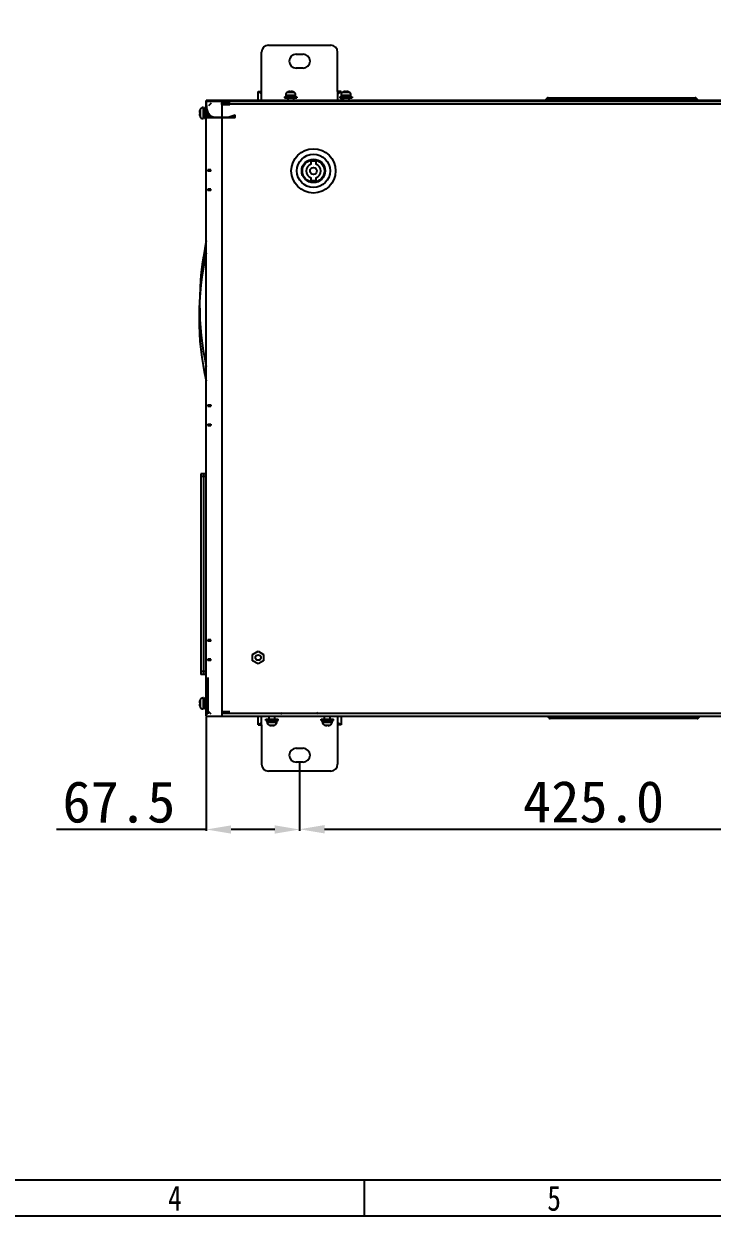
# Model space of a CAD drawing. Header units: millimetres. Extents: x 2423 to 7028, y 909 to 2460.
# Drawn here: x 5685 to 6182, y 909 to 1771 of the extents above; entities that cross this region are included whole.
import ezdxf
from ezdxf.enums import TextEntityAlignment as Align

# ---------------------------------------------------------------- set-up
doc = ezdxf.new("R2010")
doc.units = ezdxf.units.MM
doc.layers.add('DIM', color=2, linetype='Continuous')
doc.styles.get("Standard").update_dxf_attribs({"font": ''})
doc.styles.get('Standard').set_extended_font_data('SimSun')
doc.dimstyles.get("Standard").update_dxf_attribs({"dimscale": 6, "dimtxt": 5, "dimasz": 3, "dimexe": 0.18, "dimexo": 0.0625, "dimgap": 0.8, "dimtad": 1, "dimtoh": 1, "dimdec": 1, "dimzin": 0, "dimdsep": 46, "dimtxsty": 'Standard', "dimcen": 0.09, "dimclrd": 256, "dimclre": 256, "dimclrt": 256, "dimadec": 0, "dimazin": 2, "dimtfac": 1, "dimtdec": 1, "dimtofl": 0, "dimtmove": 0, "dimatfit": 3, "dimfxl": 0, "dimtolj": 1, "dimtzin": 0, "dimarcsym": 0})

# ---------------------------------------------------------------- blocks, each defined once
blk = doc.blocks.new('3')
at = {"color": 2}
blk.add_line((7310.12, 123.22), (7310.12, 147.22), dxfattribs=at)
for points in [[(6302.12, 123.22), (6302.12, 1548.82), (8318.12, 1548.82), (8318.12, 123.22)], [(6422.12, 147.22), (6422.12, 1524.82), (8294.12, 1524.82), (8294.12, 147.22)]]:
    blk.add_lwpolyline(points, close=True, dxfattribs=at)
at = {"color": 2, "width": 0.8}
for s, p in [('4', (7184.12, 135.22)), ('5', (7436.12, 135.22))]:
    blk.add_text(s, height=16.8, dxfattribs=at).set_placement(p, align=Align.MIDDLE_CENTER)
for tag, height, p in [('整机外形图', 19.2, (7909.61, 256.24)), ('当前页', 12, (8078.12, 207.22)), ('总页数', 12, (8222.12, 207.22))]:
    blk.add_attdef(tag, text='', height=height, dxfattribs=at).set_placement(p, align=Align.MIDDLE)
at = {"color": 7, "width": 0.8}
for tag, height, p in [('编号', 19.2, (8153.31, 252.27)), ('比例', 12, (7958.12, 171.22))]:
    blk.add_attdef(tag, text='', height=height, dxfattribs=at).set_placement(p, align=Align.MIDDLE)
blk = doc.blocks.new('*D17')
at = {"layer": 'Defpoints', "color": 0}
for p in [(5884.05, 1237.33), (6309.05, 1237.33), (6309.05, 1188.8)]:
    blk.add_point(p, dxfattribs=at)
at = {"layer": 'DIM', "lineweight": -2}
for p, q in [((5884.05, 1236.95), (5884.05, 1187.72)), ((6309.05, 1236.95), (6309.05, 1187.72)), ((5902.05, 1188.8), (6291.05, 1188.8))]:
    blk.add_line(p, q, dxfattribs=at)
at = {"layer": 'DIM'}
for points in [[(5902.05, 1191.8), (5902.05, 1185.8), (5884.05, 1188.8)], [(6291.05, 1191.8), (6291.05, 1185.8), (6309.05, 1188.8)]]:
    blk.add_solid(points, dxfattribs=at)
at = {"layer": 'DIM', "insert": (6096.55, 1208.6), "char_height": 30, "attachment_point": 5}
blk.add_mtext('\\A1;425.0', dxfattribs=at)
blk = doc.blocks.new('*D18')
at = {"layer": 'Defpoints', "color": 0}
for p in [(5816.55, 1270.48), (5884.05, 1237.33), (5816.55, 1188.63)]:
    blk.add_point(p, dxfattribs=at)
at = {"layer": 'DIM', "lineweight": -2}
for p, q in [((5816.55, 1270.1), (5816.55, 1187.55)), ((5884.05, 1236.95), (5884.05, 1187.55)), ((5816.55, 1188.63), (5708.28, 1188.63)), ((5866.05, 1188.63), (5834.55, 1188.63))]:
    blk.add_line(p, q, dxfattribs=at)
at = {"layer": 'DIM'}
for points in [[(5834.55, 1191.63), (5834.55, 1185.63), (5816.55, 1188.63)], [(5866.05, 1191.63), (5866.05, 1185.63), (5884.05, 1188.63)]]:
    blk.add_solid(points, dxfattribs=at)
at = {"layer": 'DIM', "insert": (5753.42, 1208.43), "char_height": 30, "attachment_point": 5}
blk.add_mtext('\\A1;67.5', dxfattribs=at)

msp = doc.modelspace()

# ---------------------------------------------------------------- linework, layer by layer
for p, q in [((5856.55, 1722.33), (5856.55, 1750.83)), ((5861.55, 1755.83), (5906.55, 1755.83)), ((5911.55, 1722.33), (5911.55, 1750.83)), ((5881.55, 1749.33), (5886.55, 1749.33)), ((5886.55, 1739.33), (5881.55, 1739.33)), ((5854.05, 1715.83), (5854.05, 1722.33)), ((5854.05, 1722.33), (5856.55, 1720.83)), ((5854.05, 1722.33), (5856.55, 1722.33)), ((5856.55, 1715.83), (5856.55, 1722.33)), ((5873.05, 1718.63), (5873.05, 1717.83)), ((5873.05, 1718.63), (5882.05, 1718.63)), ((5873.05, 1717.83), (5882.05, 1717.83)), ((5874.05, 1719.83), (5874.05, 1719.73)), ((5874.05, 1719.83), (5881.05, 1719.83)), ((5874.05, 1719.73), (5881.05, 1719.73)), ((5874.16, 1719.73), (5874.16, 1718.63)), ((5875.44, 1722.01), (5879.67, 1722.01)), ((5875.55, 1717.83), (5875.55, 1715.83)), ((5875.8, 1722.14), (5875.8, 1722.16)), ((5877.11, 1722.14), (5877.11, 1722.44)), ((5877.99, 1722.44), (5877.99, 1722.14)), ((5879.3, 1722.16), (5879.3, 1722.14)), ((5879.55, 1717.83), (5879.55, 1715.83)), ((5880.94, 1719.73), (5880.94, 1718.63)), ((5881.05, 1719.83), (5881.05, 1719.73)), ((5882.05, 1718.63), (5882.05, 1717.83)), ((5914.05, 1722.33), (5911.55, 1720.83)), ((5911.55, 1722.33), (5911.55, 1715.83)), ((5914.05, 1722.33), (5911.55, 1722.33)), ((5913.05, 1718.63), (5913.05, 1717.83)), ((5913.05, 1718.63), (5922.05, 1718.63)), ((5913.05, 1717.83), (5922.05, 1717.83)), ((5914.05, 1722.33), (5914.05, 1718.63)), ((5914.05, 1719.83), (5921.05, 1719.83)), ((5914.05, 1719.73), (5921.05, 1719.73)), ((5914.05, 1717.83), (5914.05, 1715.83)), ((5914.16, 1719.73), (5914.16, 1718.63)), ((5915.44, 1722.01), (5919.67, 1722.01)), ((5915.55, 1717.83), (5915.55, 1715.83)), ((5915.8, 1722.14), (5915.8, 1722.16)), ((5917.11, 1722.14), (5917.11, 1722.44)), ((5917.99, 1722.44), (5917.99, 1722.14)), ((5919.3, 1722.16), (5919.3, 1722.14)), ((5919.55, 1717.83), (5919.55, 1715.83)), ((5920.94, 1719.73), (5920.94, 1718.63)), ((5921.05, 1719.83), (5921.05, 1719.73)), ((5922.05, 1718.63), (5922.05, 1717.83)), ((6063.06, 1717.53), (6061.85, 1716.33)), ((6061.85, 1716.33), (6061.85, 1715.83)), ((6061.85, 1716.33), (6171.85, 1716.33)), ((6063.06, 1717.53), (6170.64, 1717.53)), ((6063.77, 1717.83), (6169.94, 1717.83)), ((6063.85, 1717.83), (6063.85, 1715.83)), ((6169.85, 1717.83), (6169.85, 1715.83)), ((6170.64, 1717.53), (6171.85, 1716.33)), ((6171.85, 1716.33), (6171.85, 1715.83)), ((5811.87, 1708.83), (5811.89, 1708.83)), ((5812.07, 1709.36), (5812.07, 1704.29)), ((5814.28, 1710.83), (5814.28, 1702.83)), ((5814.65, 1710.83), (5814.28, 1710.83)), ((5814.65, 1710.83), (5814.65, 1702.83)), ((5815.75, 1710.22), (5814.65, 1710.22)), ((5815.75, 1711.33), (5815.75, 1702.33)), ((5816.55, 1711.33), (5815.75, 1711.33)), ((5816.55, 1270.48), (5816.55, 1715.83)), ((6391.55, 1715.83), (5816.55, 1715.83)), ((5816.55, 1715.48), (6391.55, 1715.48)), ((5816.55, 1714.63), (5816.55, 1714.43)), ((5816.55, 1714.13), (5817.11, 1703.63)), ((5816.55, 1714.13), (5816.55, 1703.83)), ((5816.55, 1710.73), (5818.95, 1703.63)), ((5820.05, 1713.98), (5818.05, 1711.98)), ((5827.75, 1713.03), (5827.75, 1714.23)), ((5827.75, 1714.23), (5833.55, 1714.23)), ((5827.75, 1713.03), (5833.55, 1713.03)), ((5828.05, 1270.48), (5828.05, 1715.48)), ((5828.05, 1713.48), (6380.05, 1713.48)), ((5833.55, 1713.03), (5833.55, 1714.23)), ((5811.59, 1707.33), (5811.89, 1707.33)), ((5811.89, 1706.33), (5811.59, 1706.33)), ((5811.89, 1704.83), (5811.87, 1704.83)), ((5814.65, 1702.83), (5814.28, 1702.83)), ((5815.75, 1703.44), (5814.65, 1703.44)), ((5816.55, 1702.33), (5815.75, 1702.33)), ((5816.55, 1703.83), (5837.35, 1703.83)), ((5817.11, 1703.63), (5823.23, 1703.63)), ((5823.23, 1703.65), (5823.97, 1703.63)), ((5823.97, 1703.63), (5837.35, 1703.63)), ((5831.55, 1703.63), (5837.35, 1705.53)), ((5834.76, 1703.63), (5837.35, 1703.83)), ((5837.35, 1703.83), (5836.85, 1703.63)), ((5837.35, 1703.63), (5837.34, 1703.77)), ((5837.35, 1703.63), (5837.35, 1705.53)), ((5817.75, 1664.83), (5817.75, 1665.83)), ((5819.75, 1665.83), (5817.75, 1665.83)), ((5819.75, 1664.83), (5817.75, 1664.83)), ((5819.75, 1664.83), (5819.75, 1665.83)), ((5892.3, 1669.93), (5892.3, 1672.23)), ((5892.3, 1672.23), (5895.8, 1672.23)), ((5895.8, 1672.23), (5895.8, 1669.93)), ((5892.3, 1657.73), (5892.3, 1660.03)), ((5895.8, 1657.73), (5892.3, 1657.73)), ((5895.8, 1660.03), (5895.8, 1657.73)), ((5817.75, 1650.83), (5817.75, 1651.83)), ((5819.75, 1651.83), (5817.75, 1651.83)), ((5819.75, 1650.83), (5817.75, 1650.83)), ((5819.75, 1650.83), (5819.75, 1651.83)), ((5817.75, 1495.83), (5817.75, 1494.83)), ((5817.75, 1495.83), (5819.75, 1495.83)), ((5817.75, 1494.83), (5819.75, 1494.83)), ((5819.75, 1495.83), (5819.75, 1494.83)), ((5817.75, 1481.83), (5817.75, 1480.83)), ((5817.75, 1481.83), (5819.75, 1481.83)), ((5817.75, 1480.83), (5819.75, 1480.83)), ((5819.75, 1481.83), (5819.75, 1480.83)), ((5812.55, 1445.83), (5812.55, 1300.83)), ((5816.55, 1445.83), (5812.55, 1445.83)), ((5816.55, 1443.83), (5812.55, 1443.83)), ((5814.55, 1445.83), (5814.55, 1300.83)), ((5817.75, 1324.83), (5817.75, 1325.83)), ((5819.75, 1325.83), (5817.75, 1325.83)), ((5819.75, 1324.83), (5817.75, 1324.83)), ((5819.75, 1324.83), (5819.75, 1325.83)), ((5817.75, 1310.83), (5817.75, 1311.83)), ((5819.75, 1311.83), (5817.75, 1311.83)), ((5819.75, 1310.83), (5817.75, 1310.83)), ((5819.75, 1310.83), (5819.75, 1311.83)), ((5850.1, 1315.26), (5854.05, 1317.54)), ((5850.1, 1310.7), (5850.1, 1315.26)), ((5854.05, 1317.54), (5858, 1315.26)), ((5858, 1315.26), (5858, 1310.7)), ((5816.55, 1302.83), (5812.55, 1302.83)), ((5854.05, 1308.41), (5850.1, 1310.7)), ((5858, 1310.7), (5854.05, 1308.41)), ((5816.55, 1300.83), (5812.55, 1300.83)), ((5816.55, 1298.48), (5817.75, 1287.2)), ((5816.55, 1298.48), (5817.75, 1286.54)), ((5816.55, 1298.48), (5816.55, 1272.53)), ((5817.75, 1298.68), (5817.75, 1272.23)), ((5817.77, 1287.21), (5817.75, 1287.86)), ((5811.59, 1280.33), (5811.89, 1280.33)), ((5811.89, 1279.33), (5811.59, 1279.33)), ((5811.87, 1281.83), (5811.89, 1281.83)), ((5811.89, 1277.83), (5811.87, 1277.83)), ((5812.07, 1282.36), (5812.07, 1277.29)), ((5814.28, 1283.83), (5814.28, 1275.83)), ((5814.65, 1283.83), (5814.28, 1283.83)), ((5814.65, 1283.83), (5814.65, 1275.83)), ((5815.75, 1283.22), (5814.65, 1283.22)), ((5815.75, 1276.44), (5814.65, 1276.44)), ((5815.75, 1284.33), (5815.75, 1275.33)), ((5816.55, 1284.33), (5815.75, 1284.33)), ((5814.65, 1275.83), (5814.28, 1275.83)), ((5816.55, 1275.33), (5815.75, 1275.33)), ((5816.55, 1272.53), (5817.75, 1272.23)), ((5816.55, 1272.23), (5816.55, 1272.03)), ((5816.55, 1270.48), (6391.55, 1270.48)), ((5820.05, 1271.98), (5818.05, 1273.98)), ((5833.55, 1273.63), (5827.75, 1273.63)), ((6380.05, 1272.48), (5828.05, 1272.48)), ((5854.05, 1264.33), (5854.05, 1270.48)), ((5856.55, 1264.33), (5856.55, 1270.48)), ((5859.55, 1267.53), (5859.55, 1268.33)), ((5859.55, 1268.33), (5868.55, 1268.33)), ((5862.05, 1268.33), (5862.05, 1270.48)), ((5866.05, 1268.33), (5866.05, 1270.48)), ((5868.55, 1267.53), (5868.55, 1268.33)), ((5870.35, 1271.98), (5871.55, 1273.18)), ((5897.75, 1271.98), (5896.55, 1273.18)), ((5899.55, 1267.53), (5899.55, 1268.33)), ((5899.55, 1268.33), (5908.55, 1268.33)), ((5902.05, 1268.33), (5902.05, 1270.48)), ((5906.05, 1268.33), (5906.05, 1270.48)), ((5908.55, 1267.53), (5908.55, 1268.33)), ((5911.55, 1270.48), (5911.55, 1264.33)), ((5914.05, 1270.48), (5914.05, 1264.33)), ((6063.35, 1270.33), (6063.35, 1270.48)), ((6173.35, 1270.33), (6063.35, 1270.33)), ((6064.56, 1269.12), (6063.35, 1270.33)), ((6172.14, 1269.12), (6064.56, 1269.12)), ((6171.44, 1268.83), (6065.27, 1268.83)), ((6065.35, 1268.83), (6065.35, 1270.48)), ((6171.35, 1268.83), (6171.35, 1270.48)), ((6172.14, 1269.12), (6173.35, 1270.33)), ((6173.35, 1270.33), (6173.35, 1270.48)), ((5854.05, 1264.33), (5856.55, 1265.83)), ((5854.05, 1264.33), (5856.55, 1264.33)), ((5856.55, 1264.33), (5856.55, 1235.83)), ((5859.55, 1267.53), (5868.55, 1267.53)), ((5860.55, 1266.32), (5860.55, 1266.43)), ((5860.55, 1266.43), (5867.55, 1266.43)), ((5860.55, 1266.32), (5867.55, 1266.32)), ((5860.66, 1266.43), (5860.66, 1267.53)), ((5861.94, 1264.15), (5866.17, 1264.15)), ((5862.3, 1263.99), (5862.3, 1264.01)), ((5863.61, 1263.71), (5863.61, 1264.01)), ((5864.49, 1264.01), (5864.49, 1263.71)), ((5865.8, 1264.01), (5865.8, 1263.99)), ((5867.44, 1266.43), (5867.44, 1267.53)), ((5867.55, 1266.32), (5867.55, 1266.43)), ((5899.55, 1267.53), (5908.55, 1267.53)), ((5900.55, 1266.32), (5900.55, 1266.43)), ((5900.55, 1266.43), (5907.55, 1266.43)), ((5900.55, 1266.32), (5907.55, 1266.32)), ((5900.66, 1266.43), (5900.66, 1267.53)), ((5901.94, 1264.15), (5906.17, 1264.15)), ((5902.3, 1263.99), (5902.3, 1264.01)), ((5903.61, 1263.71), (5903.61, 1264.01)), ((5904.49, 1264.01), (5904.49, 1263.71)), ((5905.8, 1264.01), (5905.8, 1263.99)), ((5907.44, 1266.43), (5907.44, 1267.53)), ((5907.55, 1266.32), (5907.55, 1266.43)), ((5914.05, 1264.33), (5911.55, 1265.83)), ((5911.55, 1264.33), (5911.55, 1235.83)), ((5914.05, 1264.33), (5911.55, 1264.33)), ((5881.55, 1247.33), (5886.55, 1247.33)), ((5886.55, 1237.33), (5881.55, 1237.33)), ((5906.55, 1230.83), (5861.55, 1230.83))]:
    msp.add_line(p, q)
for points in [[(5817.4, 1708.23), (5816.89, 1710.27), (5816.62, 1712.88)], [(5823.23, 1703.63), (5821.6, 1703.84), (5820.3, 1704.35), (5819.16, 1705.22), (5818.17, 1706.5), (5817.4, 1708.22)]]:
    msp.add_lwpolyline(points)
for centre, radius in [((5894.05, 1664.98), 16), ((5894.05, 1664.98), 12), ((5894.05, 1664.98), 8.5), ((5894.05, 1664.98), 8), ((5894.05, 1664.98), 2.5), ((5854.05, 1312.98), 2)]:
    msp.add_circle(centre, radius)
for centre, radius, start, end in [((5861.55, 1750.83), 5, 90, 180), ((5906.55, 1750.83), 5, 0, 90), ((5881.55, 1744.33), 5, 90, 270), ((5886.55, 1744.33), 5, 270, 90), ((5876.45, 1719.83), 2.4, 115.029, 180), ((5877.55, 1717.48), 5, 110.48732, 115.029), ((5877.55, 1717.48), 4.98, 95.03918, 110.56976), ((5877.55, 1717.48), 4.68, 84.6403, 95.3597), ((5877.55, 1717.48), 4.98, 69.43024, 84.96082), ((5877.55, 1717.48), 5, 64.971, 69.51268), ((5878.65, 1719.83), 2.4, 0, 64.971), ((5916.45, 1719.83), 2.4, 115.029, 180), ((5917.55, 1717.48), 5, 110.48732, 115.029), ((5917.55, 1717.48), 4.98, 95.03918, 110.56976), ((5917.55, 1717.48), 4.68, 84.6403, 95.3597), ((5917.55, 1717.48), 4.98, 69.43024, 84.96082), ((5917.55, 1717.48), 5, 64.971, 69.51268), ((5918.65, 1719.83), 2.4, 0, 64.971), ((6063.77, 1716.83), 1, 90.00029, 135.00048), ((6169.94, 1716.83), 1, 45.00011, 90.00029), ((5818.05, 1706.83), 6.48, 162.02472, 175.57514), ((5818.05, 1706.83), 6.5, 157.03032, 162.07979), ((5814.28, 1708.43), 2.4, 90, 157.03032), ((5818.05, 1706.83), 6.48, 184.42486, 197.97528), ((5818.05, 1706.83), 6.18, 175.36285, 184.63715), ((5818.05, 1706.83), 6.5, 197.92021, 202.96968), ((5814.28, 1705.23), 2.4, 202.96968, 270), ((5894.05, 1664.98), 5.25, 109.47122, 250.52878), ((5894.05, 1664.98), 5.25, 289.47122, 70.52878), ((5818.05, 1279.83), 6.48, 162.02472, 175.57514), ((5818.05, 1279.83), 6.48, 184.42486, 197.97528), ((5818.05, 1279.83), 6.5, 157.03032, 162.07979), ((5818.05, 1279.83), 6.18, 175.36285, 184.63715), ((5818.05, 1279.83), 6.5, 197.92021, 202.96968), ((5814.28, 1281.43), 2.4, 90, 157.03032), ((5814.28, 1278.23), 2.4, 202.96968, 270), ((6065.27, 1269.83), 1, 225.00011, 270.00029), ((6171.44, 1269.83), 1, 270.00029, 315.00048), ((5862.95, 1266.32), 2.4, 180, 244.971), ((5864.05, 1268.68), 5, 244.971, 249.51268), ((5864.05, 1268.68), 4.98, 249.43024, 264.96082), ((5864.05, 1268.68), 4.68, 264.6403, 275.3597), ((5864.05, 1268.68), 4.98, 275.03918, 290.56976), ((5864.05, 1268.68), 5, 290.48732, 295.029), ((5865.15, 1266.32), 2.4, 295.029, 0), ((5902.95, 1266.32), 2.4, 180, 244.971), ((5904.05, 1268.68), 5, 244.971, 249.51268), ((5904.05, 1268.68), 4.98, 249.43024, 264.96082), ((5904.05, 1268.68), 4.68, 264.6403, 275.3597), ((5904.05, 1268.68), 4.98, 275.03918, 290.56976), ((5904.05, 1268.68), 5, 290.48732, 295.029), ((5905.15, 1266.32), 2.4, 295.029, 0), ((5881.55, 1242.33), 5, 90, 270), ((5886.55, 1242.33), 5, 270, 90), ((5861.55, 1235.83), 5, 180, 270), ((5906.55, 1235.83), 5, 270, 0)]:
    msp.add_arc(centre, radius, start, end)
for points in [[(5816.55, 1703.83), (5817.66, 1703.79), (5819.89, 1703.73), (5822.11, 1703.64), (5823.23, 1703.63)], [(5816.55, 1703.83), (5817.66, 1703.8), (5819.89, 1703.74), (5822.12, 1703.68), (5823.23, 1703.65)], [(5816.54, 1614.33), (5810.17, 1584.72), (5810.06, 1553), (5816.54, 1523.61)], [(5816.54, 1605.52), (5809.93, 1574.97), (5809.33, 1542.61), (5816.54, 1513.16)]]:
    msp.add_open_spline(points, degree=3)

# ---------------------------------------------------------------- block references
at = {"xscale": 1.088, "yscale": 1.088, "zscale": 1.088}
msp.add_blockref('3', (-2022.45, 774.9), dxfattribs=at)

# ---------------------------------------------------------------- dimensions: what is measured, and where the dimension line sits
at = {"layer": 'DIM'}
for base, p2, picture, middle in [((5816.55, 1188.63), (5816.55, 1270.48), '*D18', (5753.42, 1208.43)), ((6309.05, 1188.8), (6309.05, 1237.33), '*D17', (6096.55, 1208.6))]:
    dim = msp.add_linear_dim(base=base, p1=(5884.05, 1237.33), p2=p2, dimstyle='Standard', dxfattribs=at)
    dim.commit()
    dim.dimension.update_dxf_attribs({"geometry": picture, "text_midpoint": middle})

doc.saveas('drawing.dxf')
